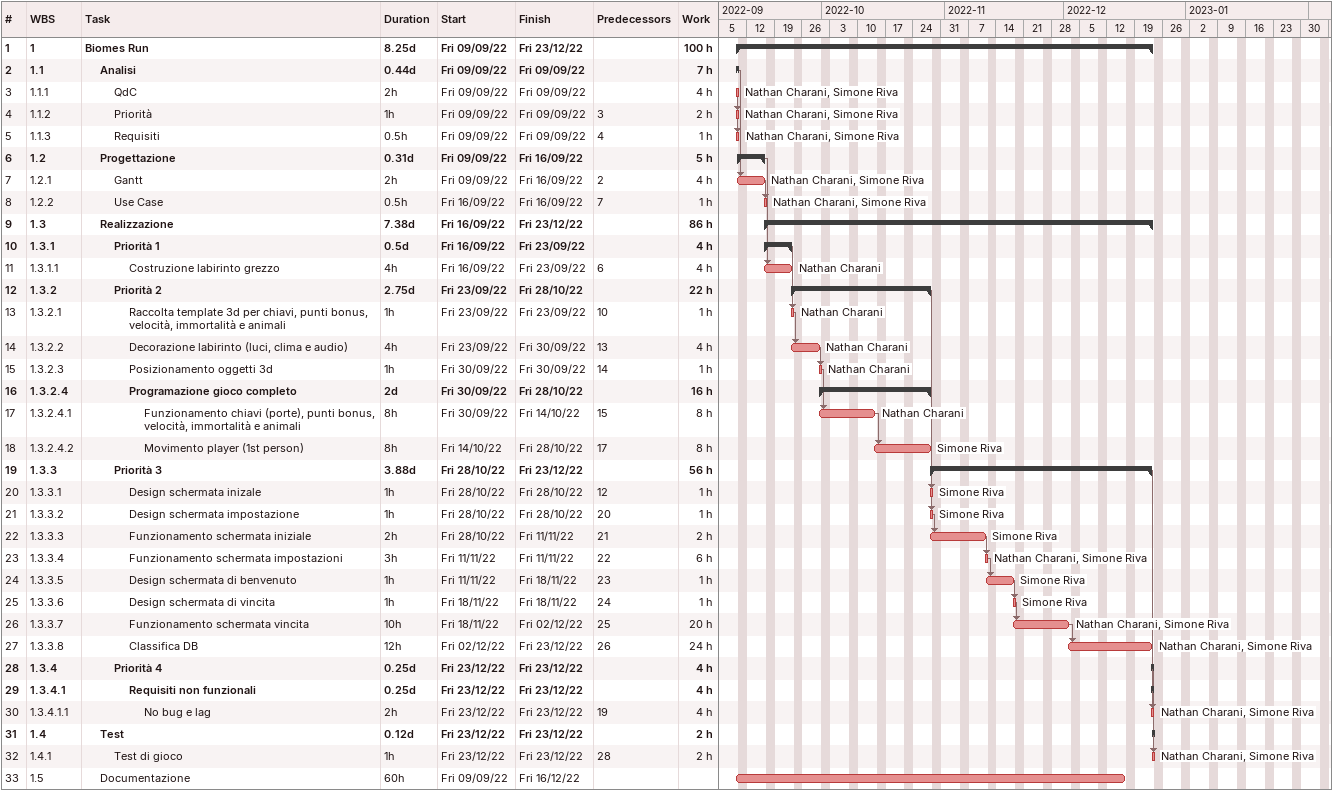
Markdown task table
| ID | WBS | Task | Duration | Start | Finish | Predecessors | Resources | Work (h) |
|---|---|---|---|---|---|---|---|---|
| 1 | 1 | **Biomes Run** | 8.25d | 2022-09-09 | 2022-12-23 |  |  | 100 |
| 2 | 1.1 | **Analisi** | 0.44d | 2022-09-09 | 2022-09-09 |  |  | 7 |
| 3 | 1.1.1 | QdC | 2h | 2022-09-09 | 2022-09-09 |  | Nathan Charani, Simone Riva | 4 |
| 4 | 1.1.2 | Priorità | 1h | 2022-09-09 | 2022-09-09 | 3 | Nathan Charani, Simone Riva | 2 |
| 5 | 1.1.3 | Requisiti | 0.5h | 2022-09-09 | 2022-09-09 | 4 | Nathan Charani, Simone Riva | 1 |
| 6 | 1.2 | **Progettazione** | 0.31d | 2022-09-09 | 2022-09-16 |  |  | 5 |
| 7 | 1.2.1 | Gantt | 2h | 2022-09-09 | 2022-09-16 | 2 | Nathan Charani, Simone Riva | 4 |
| 8 | 1.2.2 | Use Case | 0.5h | 2022-09-16 | 2022-09-16 | 7 | Nathan Charani, Simone Riva | 1 |
| 9 | 1.3 | **Realizzazione** | 7.38d | 2022-09-16 | 2022-12-23 |  |  | 86 |
| 10 | 1.3.1 | **Priorità 1** | 0.5d | 2022-09-16 | 2022-09-23 |  |  | 4 |
| 11 | 1.3.1.1 | Costruzione labirinto grezzo | 4h | 2022-09-16 | 2022-09-23 | 6 | Nathan Charani | 4 |
| 12 | 1.3.2 | **Priorità 2** | 2.75d | 2022-09-23 | 2022-10-28 |  |  | 22 |
| 13 | 1.3.2.1 | Raccolta template 3d per chiavi, punti bonus, velocità, immortalità e animali | 1h | 2022-09-23 | 2022-09-23 | 10 | Nathan Charani | 1 |
| 14 | 1.3.2.2 | Decorazione labirinto (luci, clima e audio) | 4h | 2022-09-23 | 2022-09-30 | 13 | Nathan Charani | 4 |
| 15 | 1.3.2.3 | Posizionamento oggetti 3d | 1h | 2022-09-30 | 2022-09-30 | 14 | Nathan Charani | 1 |
| 16 | 1.3.2.4 | **Programazione gioco completo** | 2d | 2022-09-30 | 2022-10-28 |  |  | 16 |
| 17 | 1.3.2.4.1 | Funzionamento chiavi (porte), punti bonus, velocità, immortalità e animali | 8h | 2022-09-30 | 2022-10-14 | 15 | Nathan Charani | 8 |
| 18 | 1.3.2.4.2 | Movimento player (1st person) | 8h | 2022-10-14 | 2022-10-28 | 17 | Simone Riva | 8 |
| 19 | 1.3.3 | **Priorità 3** | 3.88d | 2022-10-28 | 2022-12-23 |  |  | 56 |
| 20 | 1.3.3.1 | Design schermata inizale | 1h | 2022-10-28 | 2022-10-28 | 12 | Simone Riva | 1 |
| 21 | 1.3.3.2 | Design schermata impostazione | 1h | 2022-10-28 | 2022-10-28 | 20 | Simone Riva | 1 |
| 22 | 1.3.3.3 | Funzionamento schermata iniziale | 2h | 2022-10-28 | 2022-11-11 | 21 | Simone Riva | 2 |
| 23 | 1.3.3.4 | Funzionamento schermata impostazioni | 3h | 2022-11-11 | 2022-11-11 | 22 | Nathan Charani, Simone Riva | 6 |
| 24 | 1.3.3.5 | Design schermata di benvenuto | 1h | 2022-11-11 | 2022-11-18 | 23 | Simone Riva | 1 |
| 25 | 1.3.3.6 | Design schermata di vincita | 1h | 2022-11-18 | 2022-11-18 | 24 | Simone Riva | 1 |
| 26 | 1.3.3.7 | Funzionamento schermata vincita | 10h | 2022-11-18 | 2022-12-02 | 25 | Nathan Charani, Simone Riva | 20 |
| 27 | 1.3.3.8 | Classifica DB | 12h | 2022-12-02 | 2022-12-23 | 26 | Nathan Charani, Simone Riva | 24 |
| 28 | 1.3.4 | **Priorità 4** | 0.25d | 2022-12-23 | 2022-12-23 |  |  | 4 |
| 29 | 1.3.4.1 | **Requisiti non funzionali** | 0.25d | 2022-12-23 | 2022-12-23 |  |  | 4 |
| 30 | 1.3.4.1.1 | No bug e lag | 2h | 2022-12-23 | 2022-12-23 | 19 | Nathan Charani, Simone Riva | 4 |
| 31 | 1.4 | **Test** | 0.12d | 2022-12-23 | 2022-12-23 |  |  | 2 |
| 32 | 1.4.1 | Test di gioco | 1h | 2022-12-23 | 2022-12-23 | 28 | Nathan Charani, Simone Riva | 2 |
| 33 | 1.5 | Documentazione | 60h | 2022-09-09 | 2022-12-16 |  |  |  |
